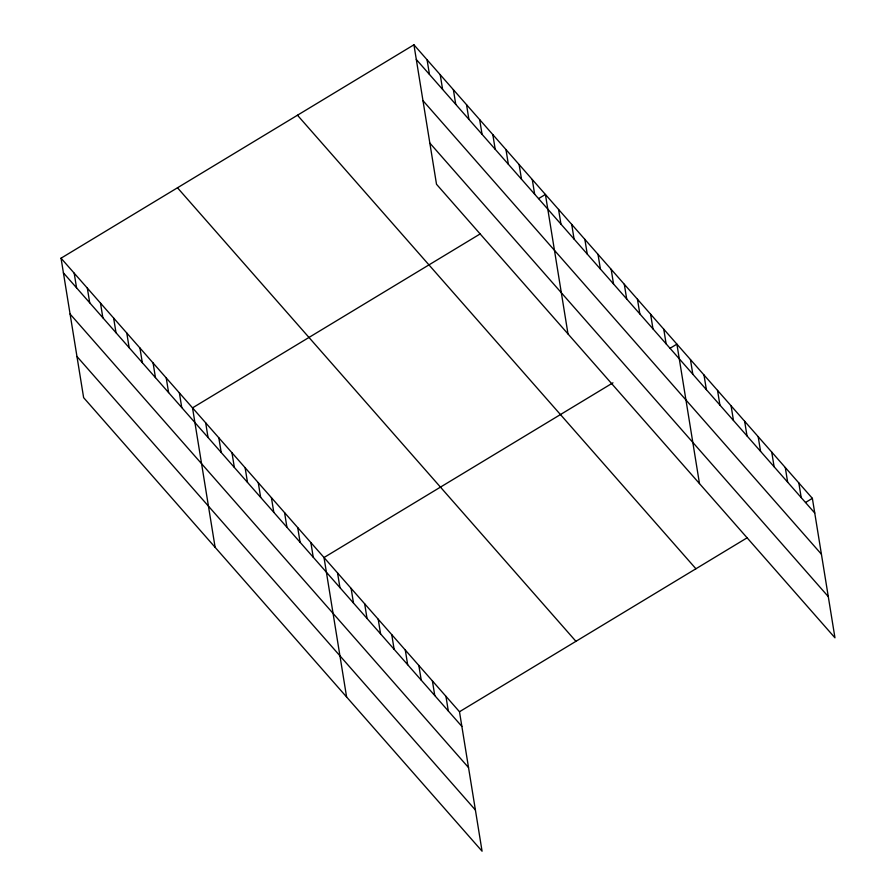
<?xml version="1.0" encoding="UTF-8"?>
<svg xmlns="http://www.w3.org/2000/svg" width="896" height="896" viewBox="0 0 896 896"><rect width="100%" height="100%" fill="white"/><g stroke="black" fill="none" stroke-linecap="round" stroke-linejoin="round"><path stroke-width="1.34" d="M61.04 258.194L459.491 711.738L482.07 851.2L83.63 397.656L61.04 258.194L413.93 44.8L812.37 498.344L834.96 637.806L436.509 184.262L413.93 44.8M480.334 233.822L192.528 407.87L215.118 547.322M538.563 198.61L545.418 194.466L567.997 333.928M612.965 382.805L324.016 557.536L346.606 696.998M670.051 348.286L676.906 344.142L699.485 483.605M459.491 711.738L747.298 537.701M805.526 502.488L812.37 498.344M416.304 59.472L814.744 513.016M422.968 100.643L821.419 554.198M429.845 143.08L828.296 596.624M297.472 115.226L695.923 568.77M177.486 187.779L575.938 641.323M63.414 272.866L461.866 726.41M70.09 314.037L468.53 767.592M76.955 356.474L475.406 810.018M798.829 482.933L801.203 497.594M785.277 467.51L787.651 482.171M771.736 452.088L774.11 466.749M758.184 436.666L760.558 451.338M744.632 421.243L747.018 435.915M731.091 405.821L733.466 420.493M717.539 390.398L719.914 405.07M703.998 374.987L706.373 389.648M690.446 359.565L692.821 374.226M663.757 329.179L666.131 343.84M650.608 314.205L652.982 328.877M637.459 299.242L639.834 313.902M624.31 284.278L626.685 298.939M611.162 269.304L613.536 283.976M598.013 254.341L600.387 269.002M584.864 239.378L587.238 254.038M571.715 224.403L574.09 239.075M558.566 209.44L560.941 224.101M532.269 179.502L534.643 194.174M519.12 164.539L521.494 179.2M505.971 149.565L508.346 164.237M492.822 134.602L495.197 149.274M479.674 119.638L482.048 134.299M466.525 104.664L468.899 119.336M453.376 89.701L455.75 104.373M440.227 74.738L442.602 89.398M427.078 59.763L429.453 74.435M445.939 696.326L448.314 710.987M432.398 680.904L434.773 695.565M418.846 665.482L421.221 680.142M405.294 650.059L407.669 664.731M391.754 634.637L394.128 649.309M378.202 619.214L380.576 633.886M364.661 603.803L367.035 618.464M351.109 588.381L353.483 603.042M337.557 572.958L339.942 587.619M310.867 542.573L313.242 557.234M297.718 527.598L300.093 542.27M284.57 512.635L286.944 527.296M271.421 497.672L273.795 512.333M258.272 482.698L260.646 497.37M245.123 467.734L247.498 482.395M231.974 452.771L234.349 467.432M218.826 437.797L221.2 452.469M205.677 422.834L208.051 437.494M179.379 392.896L181.754 407.568M166.23 377.933L168.605 392.594M153.082 362.958L155.456 377.63M139.933 347.995L142.307 362.667M126.784 333.032L129.158 347.693M113.635 318.058L116.01 332.73M100.486 303.094L102.861 317.766M87.338 288.131L89.712 302.792M74.189 273.157L76.563 287.829"/></g></svg>
